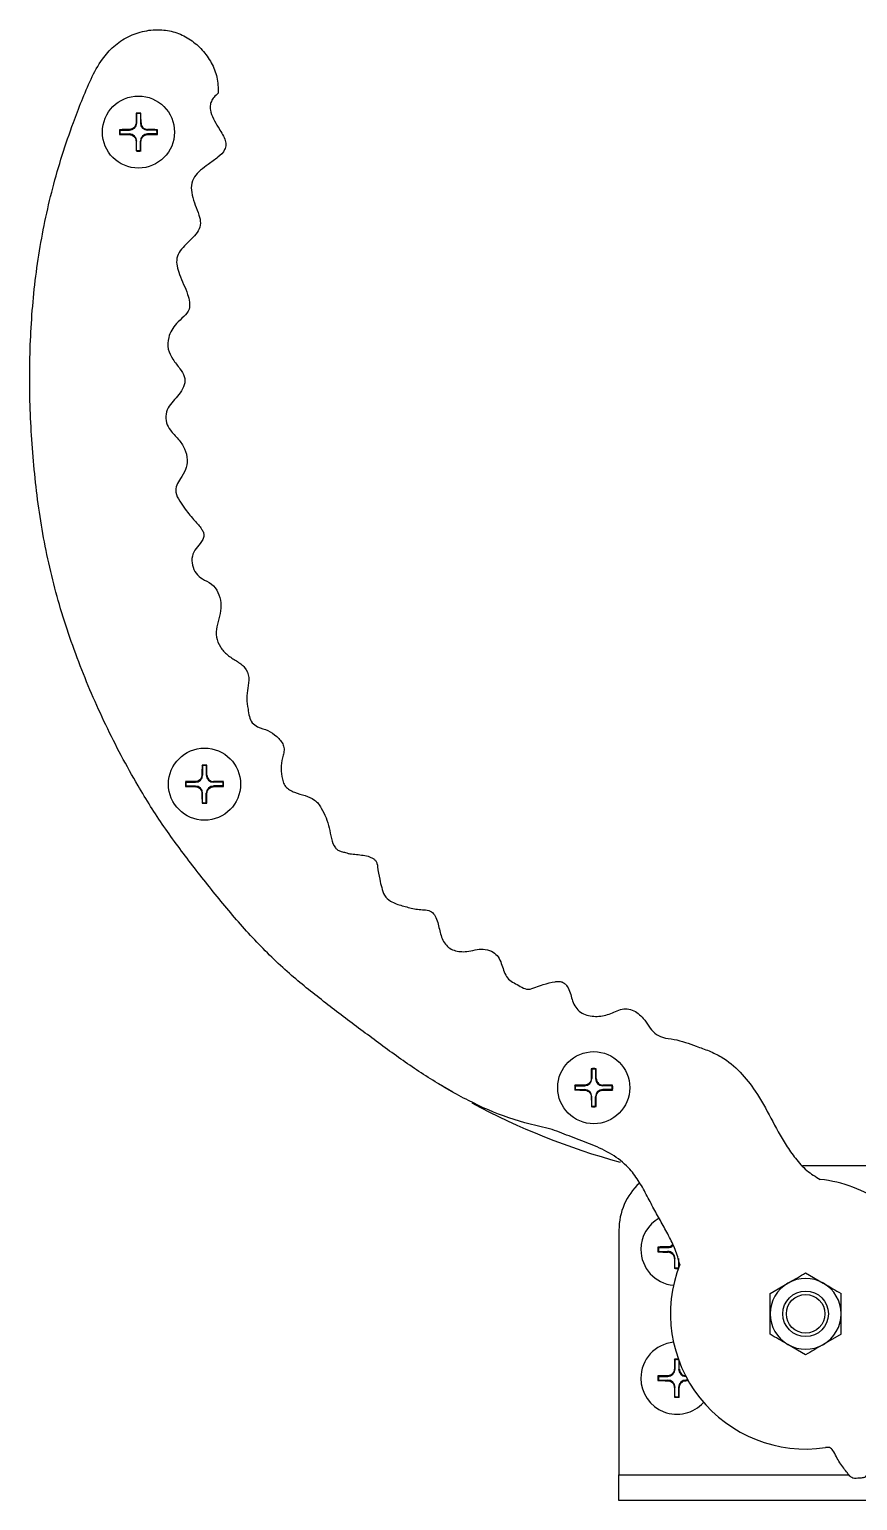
# Model space of a CAD drawing. Header units: millimetres. Extents: x 0 to 1189, y 0 to 841.
# Drawn here: x 602.5 to 666.8, y 590.1 to 704.3 of the extents above; entities that cross this region are included whole.
import ezdxf

# ---------------------------------------------------------------- set-up
doc = ezdxf.new("R2010")
doc.units = ezdxf.units.MM

msp = doc.modelspace()

# ---------------------------------------------------------------- linework, layer by layer
at = {"color": 7, "linetype": 'Continuous', "lineweight": 25}
for p, q in [((610.85, 697.07), (610.8, 697.07)), ((610.85, 697.79), (610.81, 697.83)), ((610.85, 697.79), (610.85, 697.07)), ((611.14, 697.79), (611.18, 697.83)), ((611.14, 697.79), (611.14, 697.07)), ((611.14, 697.07), (611.19, 697.07)), ((609.56, 696.5), (609.52, 696.55)), ((609.56, 696.22), (609.52, 696.17)), ((609.56, 696.5), (610.29, 696.51)), ((609.56, 696.22), (610.29, 696.22)), ((610.29, 696.51), (610.29, 696.56)), ((610.29, 696.22), (610.29, 696.17)), ((611.7, 696.51), (611.7, 696.56)), ((612.42, 696.5), (611.7, 696.51)), ((611.7, 696.22), (611.7, 696.17)), ((612.42, 696.22), (611.7, 696.22)), ((612.42, 696.5), (612.46, 696.55)), ((612.42, 696.22), (612.46, 696.17)), ((610.85, 695.65), (610.8, 695.65)), ((610.85, 694.93), (610.81, 694.89)), ((610.85, 694.93), (610.85, 695.65)), ((611.14, 695.65), (611.19, 695.65)), ((611.14, 694.93), (611.14, 695.65)), ((611.14, 694.93), (611.18, 694.89)), ((615.97, 647.15), (615.93, 647.19)), ((615.97, 647.15), (615.97, 646.43)), ((616.26, 647.15), (616.3, 647.19)), ((616.26, 647.15), (616.26, 646.43)), ((614.69, 645.86), (614.65, 645.91)), ((614.69, 645.58), (614.65, 645.53)), ((614.69, 645.86), (615.41, 645.87)), ((614.69, 645.58), (615.41, 645.58)), ((615.41, 645.87), (615.41, 645.92)), ((615.41, 645.58), (615.41, 645.53)), ((615.97, 646.43), (615.92, 646.43)), ((616.26, 646.43), (616.31, 646.43)), ((616.82, 645.87), (616.82, 645.92)), ((617.55, 645.86), (616.82, 645.87)), ((616.82, 645.58), (616.82, 645.53)), ((617.55, 645.58), (616.82, 645.58)), ((617.55, 645.86), (617.59, 645.91)), ((617.55, 645.58), (617.59, 645.53)), ((615.97, 645.01), (615.92, 645.01)), ((615.97, 644.29), (615.97, 645.01)), ((616.26, 645.01), (616.31, 645.01)), ((616.26, 644.29), (616.26, 645.01)), ((615.97, 644.29), (615.93, 644.25)), ((616.26, 644.29), (616.3, 644.25)), ((646.21, 623.58), (646.16, 623.62)), ((646.21, 622.86), (646.16, 622.86)), ((646.21, 623.58), (646.21, 622.86)), ((646.49, 623.58), (646.54, 623.62)), ((646.49, 623.58), (646.49, 622.86)), ((646.49, 622.86), (646.54, 622.86)), ((635.4, 621.8), (634.3, 622.44)), ((644.92, 622.3), (644.88, 622.34)), ((644.92, 622.01), (644.88, 621.97)), ((644.92, 622.3), (645.65, 622.3)), ((644.92, 622.01), (645.65, 622.01)), ((645.65, 622.3), (645.65, 622.35)), ((645.65, 622.01), (645.65, 621.96)), ((647.05, 622.3), (647.05, 622.35)), ((647.78, 622.3), (647.05, 622.3)), ((647.05, 622.01), (647.05, 621.96)), ((647.78, 622.01), (647.05, 622.01)), ((647.78, 622.3), (647.82, 622.34)), ((647.78, 622.01), (647.82, 621.97)), ((646.21, 621.45), (646.16, 621.45)), ((646.21, 620.72), (646.16, 620.68)), ((646.21, 620.72), (646.21, 621.45)), ((646.49, 621.45), (646.54, 621.45)), ((646.49, 620.72), (646.49, 621.45)), ((646.49, 620.72), (646.54, 620.68)), ((687.23, 616.09), (662.56, 616.09)), ((648.31, 611.09), (648.31, 592.09)), ((651.38, 609.73), (651.34, 609.77)), ((651.38, 609.44), (651.34, 609.4)), ((651.38, 609.73), (652.1, 609.73)), ((651.38, 609.44), (652.1, 609.44)), ((652.1, 609.73), (652.1, 609.78)), ((652.1, 609.44), (652.1, 609.39)), ((652.66, 608.88), (652.61, 608.88)), ((652.66, 608.16), (652.62, 608.12)), ((652.66, 608.16), (652.66, 608.88)), ((652.95, 608.2), (652.95, 608.88)), ((660.06, 606.17), (661.43, 606.97)), ((662.81, 607.76), (664.18, 606.97)), ((662.81, 601.41), (661.43, 602.2)), ((665.56, 603), (664.18, 602.2)), ((652.66, 601.02), (652.62, 601.06)), ((652.66, 601.02), (652.66, 600.29)), ((652.95, 600.97), (652.95, 600.29)), ((652.66, 600.29), (652.61, 600.29)), ((652.95, 600.29), (653, 600.29)), ((651.38, 599.73), (651.34, 599.77)), ((651.38, 599.44), (651.34, 599.4)), ((651.38, 599.73), (652.1, 599.73)), ((651.38, 599.44), (652.1, 599.44)), ((652.1, 599.73), (652.1, 599.78)), ((652.1, 599.44), (652.1, 599.39)), ((652.66, 598.88), (652.61, 598.88)), ((652.66, 598.16), (652.66, 598.88)), ((652.95, 598.88), (653, 598.88)), ((652.95, 598.16), (652.95, 598.88)), ((653.51, 599.44), (653.51, 599.39)), ((653.65, 599.44), (653.51, 599.44)), ((652.66, 598.16), (652.62, 598.12)), ((652.95, 598.16), (652.99, 598.12)), ((664.54, 594.22), (664.34, 594.2)), ((648.31, 590.09), (648.31, 592.09)), ((705.31, 590.09), (648.31, 590.09))]:
    msp.add_line(p, q, dxfattribs=at)
at = {"color": 8, "linetype": 'Continuous', "lineweight": 25}
msp.add_line((648.31, 592.09), (666.16, 592.09), dxfattribs=at)
at = {"color": 7, "linetype": 'Continuous', "lineweight": 25, "flags": 128}
msp.add_lwpolyline([(653.68, 599.39), (653.61, 599.39), (653.51, 599.39)], dxfattribs=at)
at = {"color": 7, "linetype": 'Continuous', "lineweight": 25}
for centre, radius in [((610.99, 696.36), 2.8), ((616.12, 645.72), 2.8), ((646.35, 622.15), 2.8), ((662.81, 604.59), 1.77), ((662.81, 604.59), 1.5)]:
    msp.add_circle(centre, radius, dxfattribs=at)
for centre, radius, start, end in [((610.29, 697.07), 0.563, 270.2329, 0), ((743.75, 696.41), 132.95, 179.3882, 179.7165), ((610.99, 696.36), 1.48, 82.7619, 97.2381), ((610.99, 696.36), 1.44, 84.3238, 95.6762), ((611.7, 697.07), 0.563, 180, 269.7671), ((478.3, 696.41), 132.89, 0.2835, 0.6119), ((610.99, 696.36), 1.48, 172.7594, 187.2406), ((611.49, 563.17), 133.39, 90.5149, 90.8443), ((611.48, 829.24), 133.08, 269.1559, 269.4861), ((610.99, 696.36), 1.44, 174.3147, 185.6853), ((610.29, 695.65), 0.563, 0, 89.7671), ((611.7, 695.65), 0.563, 90.2329, 180), ((610.5, 563.17), 133.39, 89.1557, 89.4851), ((610.5, 829.24), 133.08, 270.5139, 270.8441), ((610.99, 696.36), 1.44, 354.3147, 5.6853), ((610.99, 696.36), 1.48, 352.7594, 7.2406), ((743.75, 696.31), 132.95, 180.2835, 180.6118), ((610.99, 696.36), 1.48, 262.7619, 277.2381), ((610.99, 696.36), 1.44, 264.3238, 275.6762), ((478.3, 696.31), 132.88, 359.3881, 359.7165), ((748.81, 645.77), 132.89, 179.3881, 179.7165), ((616.12, 645.72), 1.48, 82.7619, 97.2381), ((616.12, 645.72), 1.44, 84.3238, 95.6762), ((483.42, 645.77), 132.89, 0.2835, 0.6119), ((616.12, 645.72), 1.48, 172.7594, 187.2406), ((616.6, 513.24), 132.69, 90.5134, 90.8446), ((616.6, 778.21), 132.69, 269.1554, 269.4866), ((616.12, 645.72), 1.44, 174.3147, 185.6853), ((615.41, 646.43), 0.563, 270.2329, 0), ((615.41, 645.01), 0.563, 0, 89.7671), ((616.82, 646.43), 0.563, 180, 269.7671), ((616.82, 645.01), 0.563, 90.2329, 180), ((615.63, 513.24), 132.69, 89.1554, 89.4866), ((615.63, 778.21), 132.69, 270.5134, 270.8446), ((616.12, 645.72), 1.44, 354.3147, 5.6853), ((616.12, 645.72), 1.48, 352.7594, 7.2406), ((748.81, 645.67), 132.89, 180.2835, 180.6119), ((483.42, 645.67), 132.89, 359.3881, 359.7165), ((616.12, 645.72), 1.48, 262.7619, 277.2381), ((616.12, 645.72), 1.44, 264.3238, 275.6762), ((645.64, 622.86), 0.563, 270.2329, 0), ((646.35, 622.15), 1.48, 82.7619, 97.2381), ((779.18, 622.2), 133.03, 179.3883, 179.7164), ((646.35, 622.15), 1.44, 84.3238, 95.6762), ((647.05, 622.86), 0.563, 180, 269.7671), ((513.52, 622.2), 133.03, 0.2836, 0.6117), ((646.35, 622.15), 1.48, 172.7594, 187.2406), ((646.84, 489.32), 133.03, 90.5139, 90.8442), ((646.84, 754.99), 133.03, 269.1558, 269.4861), ((646.35, 622.15), 1.44, 174.3147, 185.6853), ((645.64, 621.45), 0.563, 0, 89.7671), ((647.05, 621.45), 0.563, 90.2329, 180), ((645.86, 489.32), 133.03, 89.1558, 89.4861), ((645.86, 754.98), 133.03, 270.5139, 270.8442), ((646.35, 622.15), 1.44, 354.3147, 5.6853), ((646.35, 622.15), 1.48, 352.7594, 7.2406), ((663.27, 670.3), 55.95, 241.8542, 254.5988), ((779.19, 622.1), 133.03, 180.2836, 180.6117), ((646.35, 622.15), 1.48, 262.7619, 277.2381), ((646.35, 622.15), 1.44, 264.3238, 275.6762), ((513.51, 622.1), 133.03, 359.3883, 359.7164), ((653.31, 611.09), 5, 133.1101, 180), ((662.81, 604.59), 10.5, 55.2071, 83.7995), ((652.81, 609.59), 2.8, 119.6532, 180), ((652.81, 609.59), 2.8, 180, 264.5846), ((652.81, 609.59), 1.48, 172.7594, 187.2406), ((653.29, 476.81), 132.98, 90.5139, 90.8444), ((653.29, 742.36), 132.98, 269.1556, 269.4861), ((652.81, 609.59), 1.44, 174.3147, 185.6853), ((652.1, 610.29), 0.563, 270.2329, 317.8818), ((652.1, 608.88), 0.563, 0, 89.7671), ((662.81, 604.59), 10.5, 158.5858, 278.4245), ((785.57, 609.54), 132.95, 180.2834, 180.6116), ((652.81, 609.59), 1.48, 262.7619, 274.1961), ((652.81, 609.59), 1.44, 264.3238, 275.6762), ((524.34, 609.5), 128.66, 359.4793, 359.5703), ((662.81, 604.59), 2.75, 120, 180), ((662.81, 604.59), 2.75, 60, 120), ((662.81, 604.59), 2.75, 0, 60), ((662.81, 604.59), 2.75, 180, 240), ((662.81, 604.59), 2.75, 300, 0), ((652.81, 599.59), 2.8, 95.4154, 180), ((662.81, 604.59), 2.75, 240, 300), ((785.57, 599.64), 132.95, 179.3884, 179.7166), ((652.81, 599.59), 1.48, 85.8039, 97.2381), ((652.81, 599.59), 1.44, 84.3238, 95.6762), ((652.1, 600.29), 0.563, 270.2329, 0), ((653.51, 600.29), 0.563, 180, 268.4289), ((518.59, 599.63), 134.41, 0.2841, 0.5192), ((652.81, 599.59), 2.8, 180, 317.7147), ((652.81, 599.59), 1.48, 172.7594, 187.2406), ((653.29, 466.8), 132.99, 90.5139, 90.8443), ((653.29, 732.33), 132.94, 269.1556, 269.4862), ((652.81, 599.59), 1.44, 174.3147, 185.6853), ((652.1, 598.88), 0.563, 0, 89.7671), ((785.57, 599.54), 132.95, 180.2834, 180.6116), ((653.51, 598.88), 0.563, 90.2329, 180), ((520.44, 599.53), 132.55, 359.3879, 359.7171), ((652.81, 599.59), 1.48, 262.7619, 277.2381), ((652.81, 599.59), 1.44, 264.3238, 275.6762)]:
    msp.add_arc(centre, radius, start, end, dxfattribs=at)
for points, knots in [([(643.12, 618.91), (641.99, 619.17), (639.74, 619.7), (636.6, 621.1), (633.64, 622.8), (630.83, 624.73), (628.09, 626.78), (625.36, 628.84), (622.59, 631.04), (619.98, 633.59), (617.53, 636.44), (615.18, 639.39), (612.93, 642.4), (610.64, 646.03), (608.39, 650.29), (606.28, 655.2), (604.58, 660.28), (603.42, 665.5), (602.78, 670.81), (602.48, 676.15), (602.6, 681.5), (603.16, 686.81), (604.25, 692.04), (605.5, 696), (606.58, 698.79), (607.27, 700.47), (608.06, 701.93), (609.04, 703.06), (610.16, 703.81), (611.45, 704.26), (612.75, 704.36), (613.99, 704.11), (615.06, 703.56), (615.98, 702.76), (616.69, 701.77), (617.15, 700.62), (617.17, 699.8), (617.19, 699.39)], [0, 0, 0, 0, 0.030528, 0.060372, 0.090109, 0.11998, 0.149985, 0.179995, 0.209894, 0.242745, 0.275724, 0.308732, 0.341639, 0.37454, 0.421308, 0.468081, 0.514899, 0.561665, 0.608412, 0.655198, 0.702133, 0.748903, 0.795339, 0.842124, 0.85798, 0.873982, 0.889715, 0.901276, 0.912998, 0.924836, 0.936612, 0.947022, 0.957495, 0.968061, 0.978658, 0.989258, 1, 1, 1, 1]), ([(617.19, 699.39), (617.07, 699.29), (616.86, 699.1), (616.64, 698.76), (616.55, 698.41), (616.57, 697.94), (616.8, 697.37), (617.23, 696.65), (617.64, 696.02), (617.82, 695.4), (617.67, 694.86), (617.13, 694.36), (616.46, 693.89), (615.82, 693.42), (615.3, 692.91), (615.04, 692.21), (615.14, 691.44), (615.39, 690.68), (615.68, 689.98), (615.86, 689.3), (615.66, 688.65), (615.21, 688.15), (614.7, 687.67), (614.22, 687.18), (613.93, 686.58), (613.96, 685.93), (614.27, 684.99), (614.72, 684.1), (614.98, 683.18), (614.97, 682.53), (614.5, 681.99), (613.96, 681.55), (613.55, 680.99), (613.28, 680.33), (613.22, 679.5), (613.65, 678.68), (614.17, 678.05), (614.61, 677.41), (614.6, 676.7), (614.26, 676.1), (613.8, 675.6), (613.35, 675.1), (613.09, 674.47), (613.11, 673.78), (613.5, 673.12), (614.09, 672.54), (614.62, 671.8), (614.83, 670.94), (614.69, 670.11), (614.29, 669.51), (613.93, 668.97), (613.83, 668.31), (614.19, 667.69), (614.7, 666.96), (615.28, 666.24), (615.81, 665.69), (616.04, 665.29), (616.1, 665), (615.99, 664.69), (615.72, 664.33), (615.33, 663.91), (615.09, 663.25), (615.19, 662.55), (615.53, 661.93), (615.92, 661.69), (616.12, 661.57)], [0, 0, 0, 0, 0.010573, 0.019369, 0.027261, 0.034981, 0.051279, 0.068702, 0.093007, 0.10291, 0.112028, 0.129964, 0.151463, 0.168718, 0.184599, 0.200927, 0.218185, 0.236943, 0.255716, 0.270642, 0.284494, 0.300029, 0.316743, 0.332747, 0.346883, 0.360914, 0.376508, 0.415079, 0.429335, 0.441834, 0.457819, 0.475946, 0.490425, 0.504706, 0.525226, 0.545131, 0.566389, 0.582032, 0.596908, 0.612691, 0.628297, 0.643538, 0.6588, 0.674173, 0.689118, 0.710176, 0.730942, 0.751367, 0.76885, 0.787068, 0.800759, 0.813106, 0.830532, 0.847966, 0.87496, 0.893884, 0.900507, 0.906375, 0.913812, 0.922397, 0.937106, 0.953015, 0.968781, 0.984583, 1, 1, 1, 1]), ([(610.8, 697.07), (610.79, 697.01), (610.78, 696.9), (610.7, 696.74), (610.57, 696.63), (610.42, 696.57), (610.33, 696.56), (610.29, 696.56)], [0, 0, 0, 0, 0.214791, 0.429923, 0.642627, 0.854311, 1, 1, 1, 1]), ([(611.19, 697.07), (611.19, 697.01), (611.2, 696.9), (611.29, 696.74), (611.42, 696.63), (611.56, 696.57), (611.66, 696.56), (611.7, 696.56)], [0, 0, 0, 0, 0.214791, 0.429923, 0.642626, 0.854311, 1, 1, 1, 1]), ([(610.29, 696.17), (610.35, 696.16), (610.46, 696.15), (610.61, 696.06), (610.73, 695.93), (610.79, 695.79), (610.8, 695.69), (610.8, 695.65)], [0, 0, 0, 0, 0.214631, 0.429677, 0.642326, 0.854016, 1, 1, 1, 1]), ([(611.19, 695.65), (611.19, 695.71), (611.2, 695.82), (611.29, 695.98), (611.42, 696.09), (611.56, 696.16), (611.66, 696.16), (611.7, 696.17)], [0, 0, 0, 0, 0.214783, 0.429924, 0.642621, 0.85431, 1, 1, 1, 1]), ([(616.12, 661.57), (616.37, 661.44), (616.87, 661.19), (617.29, 660.42), (617.44, 659.59), (617.3, 658.75), (617.05, 657.97), (616.99, 657.13), (617.31, 656.35), (617.89, 655.73), (618.59, 655.3), (619.29, 654.83), (619.64, 654.01), (619.47, 653.19), (619.37, 652.37), (619.49, 651.63), (619.58, 650.99), (619.78, 650.46), (620.34, 650.1), (621.05, 649.93), (621.64, 649.52), (622.03, 649.12), (622.26, 648.78), (622.32, 648.36), (622.2, 647.82), (622.03, 647.14), (622.1, 646.44), (622.21, 645.9), (622.4, 645.53), (622.73, 645.26), (623.24, 645.02), (623.91, 644.85), (624.71, 644.55), (625.22, 643.87), (625.57, 643.12), (625.83, 642.32), (625.95, 641.52), (626.15, 640.89), (626.48, 640.59), (626.76, 640.46), (626.97, 640.43), (627.08, 640.42)], [0, 0, 0, 0, 0.031335, 0.062365, 0.094155, 0.125795, 0.157118, 0.187511, 0.218634, 0.249735, 0.281282, 0.312104, 0.343327, 0.374382, 0.404998, 0.436737, 0.458711, 0.478775, 0.498305, 0.530468, 0.561442, 0.577523, 0.593123, 0.607913, 0.62352, 0.655243, 0.686571, 0.702445, 0.717524, 0.7327, 0.748759, 0.781161, 0.811411, 0.842259, 0.874039, 0.904928, 0.936604, 0.966258, 0.976108, 0.987001, 1, 1, 1, 1]), ([(615.92, 646.43), (615.92, 646.37), (615.91, 646.26), (615.82, 646.11), (615.69, 645.99), (615.55, 645.93), (615.45, 645.92), (615.41, 645.92)], [0, 0, 0, 0, 0.214786, 0.429926, 0.642625, 0.854311, 1, 1, 1, 1]), ([(615.41, 645.53), (615.47, 645.52), (615.58, 645.51), (615.74, 645.42), (615.85, 645.29), (615.91, 645.15), (615.92, 645.05), (615.92, 645.01)], [0, 0, 0, 0, 0.21463, 0.429678, 0.642318, 0.854012, 1, 1, 1, 1]), ([(616.31, 646.43), (616.31, 646.37), (616.33, 646.26), (616.41, 646.11), (616.54, 645.99), (616.69, 645.93), (616.78, 645.92), (616.82, 645.92)], [0, 0, 0, 0, 0.214786, 0.429926, 0.642625, 0.854311, 1, 1, 1, 1]), ([(616.31, 645.01), (616.31, 645.07), (616.33, 645.18), (616.41, 645.34), (616.54, 645.45), (616.69, 645.52), (616.78, 645.52), (616.82, 645.53)], [0, 0, 0, 0, 0.214786, 0.429926, 0.642625, 0.854311, 1, 1, 1, 1]), ([(627.08, 640.42), (627.14, 640.39), (627.29, 640.33), (627.62, 640.3), (628.06, 640.25), (628.57, 640.19), (628.98, 640.08), (629.26, 639.93), (629.43, 639.77), (629.53, 639.55), (629.59, 639.06), (629.69, 638.44), (629.88, 637.7), (630.05, 637.06), (630.64, 636.52), (631.48, 636.28), (632.26, 636.06), (632.92, 635.97), (633.4, 635.96), (633.87, 635.78), (634.22, 635.18), (634.36, 634.36), (634.62, 633.52), (635.06, 633.02), (635.65, 632.72), (636.39, 632.68), (637.12, 632.85), (637.78, 632.97), (638.2, 632.82), (638.41, 632.74)], [0, 0, 0, 0, 0.012264, 0.0296, 0.063689, 0.096613, 0.127506, 0.143144, 0.157517, 0.171802, 0.187218, 0.250271, 0.292016, 0.333202, 0.374467, 0.436421, 0.497892, 0.529877, 0.562186, 0.590555, 0.619533, 0.687717, 0.752059, 0.781628, 0.812372, 0.875471, 0.916877, 0.957378, 1, 1, 1, 1]), ([(638.41, 632.74), (638.57, 632.64), (638.89, 632.45), (639.14, 631.93), (639.3, 631.41), (639.48, 630.89), (639.81, 630.46), (640.3, 630.23), (640.74, 629.94), (641.29, 629.72), (641.85, 629.97), (642.53, 630.2), (643.12, 630.35), (643.61, 630.42), (643.88, 630.38), (644.11, 630.23), (644.35, 629.96), (644.54, 629.53), (644.66, 629.01), (644.85, 628.5), (645.2, 628.08), (645.68, 627.8), (646.39, 627.65), (647.32, 627.71), (648.11, 628.13), (648.82, 628.33), (649.36, 628.2), (649.82, 627.92), (650.25, 627.49), (650.62, 626.94), (651.04, 626.35), (651.76, 625.99), (652.59, 625.93), (653.47, 625.68), (654.36, 625.35), (655.31, 625.02), (656.52, 624.44), (657.78, 623.4), (659.04, 621.75), (660.12, 619.79), (661.06, 617.99), (662.01, 616.65), (662.85, 615.68), (663.58, 615.24), (663.94, 615.02)], [0, 0, 0, 0, 0.016048, 0.031841, 0.048226, 0.064063, 0.078761, 0.094244, 0.110498, 0.125367, 0.143044, 0.160706, 0.188192, 0.196127, 0.20367, 0.211386, 0.219505, 0.235466, 0.251039, 0.266407, 0.282107, 0.297749, 0.313447, 0.344612, 0.376259, 0.391526, 0.407121, 0.422781, 0.43842, 0.459888, 0.480544, 0.5002, 0.526832, 0.55312, 0.579106, 0.609859, 0.640523, 0.695283, 0.750087, 0.820174, 0.889734, 0.926421, 0.963785, 1, 1, 1, 1]), ([(646.16, 622.86), (646.15, 622.8), (646.14, 622.69), (646.05, 622.54), (645.92, 622.42), (645.78, 622.36), (645.68, 622.35), (645.65, 622.35)], [0, 0, 0, 0, 0.214784, 0.429925, 0.642623, 0.854311, 1, 1, 1, 1]), ([(646.54, 622.86), (646.55, 622.8), (646.56, 622.69), (646.65, 622.54), (646.78, 622.42), (646.92, 622.36), (647.01, 622.35), (647.05, 622.35)], [0, 0, 0, 0, 0.2147844, 0.4299247, 0.6426227, 0.8543106, 1, 1, 1, 1]), ([(645.65, 621.96), (645.7, 621.95), (645.82, 621.94), (645.97, 621.85), (646.09, 621.72), (646.15, 621.58), (646.15, 621.48), (646.16, 621.45)], [0, 0, 0, 0, 0.21463, 0.429678, 0.642318, 0.854014, 1, 1, 1, 1]), ([(646.54, 621.45), (646.55, 621.5), (646.56, 621.62), (646.65, 621.77), (646.78, 621.89), (646.92, 621.95), (647.01, 621.95), (647.05, 621.96)], [0, 0, 0, 0, 0.2147863, 0.4299263, 0.6426239, 0.8543106, 1, 1, 1, 1]), ([(653.03, 608.42), (652.93, 608.81), (652.72, 609.59), (652.17, 610.66), (651.6, 611.7), (651, 612.76), (650.44, 613.86), (649.83, 614.96), (649, 616.08), (647.76, 617.02), (646.23, 617.74), (644.65, 618.31), (643.62, 618.71), (643.12, 618.91)], [0, 0, 0, 0, 0.079037, 0.1581545, 0.2359415, 0.3139516, 0.396936, 0.4796667, 0.5607824, 0.6695887, 0.7820142, 0.8944815, 1, 1, 1, 1]), ([(652.49, 609.97), (652.45, 609.93), (652.38, 609.85), (652.24, 609.79), (652.14, 609.78), (652.1, 609.78)], [0, 0, 0, 0, 0.355589, 0.737292, 1, 1, 1, 1]), ([(652.1, 609.39), (652.16, 609.38), (652.27, 609.37), (652.43, 609.28), (652.54, 609.15), (652.6, 609.01), (652.61, 608.92), (652.61, 608.88)], [0, 0, 0, 0, 0.214633, 0.429679, 0.642319, 0.854015, 1, 1, 1, 1]), ([(661.43, 606.97), (661.46, 606.99), (661.93, 607.25), (662.38, 607.52), (662.81, 607.76)], [0, 0, 0, 0, 0.07015, 1, 1, 1, 1]), ([(664.18, 606.97), (664.21, 606.95), (664.68, 606.68), (665.13, 606.42), (665.56, 606.17)], [0, 0, 0, 0, 0.070152, 1, 1, 1, 1]), ([(660.06, 604.59), (660.06, 604.73), (660.06, 605.27), (660.06, 605.79), (660.06, 606.17)], [0, 0, 0, 0, 0.268634, 1, 1, 1, 1]), ([(665.56, 604.59), (665.56, 604.73), (665.56, 605.27), (665.56, 605.79), (665.56, 606.17)], [0, 0, 0, 0, 0.268634, 1, 1, 1, 1]), ([(660.06, 603), (660.06, 603.13), (660.06, 603.65), (660.06, 604.19), (660.06, 604.59)], [0, 0, 0, 0, 0.2575513, 1, 1, 1, 1]), ([(665.56, 603), (665.56, 603.13), (665.56, 603.65), (665.56, 604.19), (665.56, 604.59)], [0, 0, 0, 0, 0.2575513, 1, 1, 1, 1]), ([(661.43, 602.2), (661.4, 602.22), (660.93, 602.49), (660.48, 602.75), (660.06, 603)], [0, 0, 0, 0, 0.07015, 1, 1, 1, 1]), ([(664.18, 602.2), (664.15, 602.19), (663.68, 601.92), (663.23, 601.65), (662.81, 601.41)], [0, 0, 0, 0, 0.07015, 1, 1, 1, 1]), ([(652.61, 600.29), (652.61, 600.24), (652.6, 600.12), (652.51, 599.97), (652.38, 599.85), (652.24, 599.79), (652.14, 599.78), (652.1, 599.78)], [0, 0, 0, 0, 0.214786, 0.429924, 0.642626, 0.854309, 1, 1, 1, 1]), ([(653, 600.29), (653, 600.24), (653.02, 600.12), (653.1, 599.97), (653.23, 599.85), (653.37, 599.79), (653.47, 599.78), (653.51, 599.78)], [0, 0, 0, 0, 0.214786, 0.429927, 0.642626, 0.854313, 1, 1, 1, 1]), ([(652.1, 599.39), (652.16, 599.38), (652.27, 599.37), (652.43, 599.28), (652.54, 599.15), (652.6, 599.01), (652.61, 598.92), (652.61, 598.88)], [0, 0, 0, 0, 0.2146327, 0.4296789, 0.6423181, 0.8540145, 1, 1, 1, 1]), ([(653, 598.88), (653, 598.93), (653.02, 599.05), (653.1, 599.2), (653.23, 599.32), (653.37, 599.38), (653.47, 599.39), (653.51, 599.39)], [0, 0, 0, 0, 0.214787, 0.429927, 0.642626, 0.854313, 1, 1, 1, 1]), ([(667.64, 593.36), (667.64, 593.09), (667.64, 592.71), (667.6, 592.24), (667.51, 591.94), (667.25, 591.83), (666.91, 591.84), (666.53, 591.76), (666.22, 591.99), (666.02, 592.27), (665.65, 592.75), (665.25, 593.33), (665.02, 593.88), (664.82, 594.11), (664.69, 594.21), (664.59, 594.22), (664.54, 594.22)], [0, 0, 0, 0, 0.14274, 0.204182, 0.255927, 0.296586, 0.345242, 0.438433, 0.488149, 0.543141, 0.626097, 0.812861, 0.916664, 0.946647, 0.97356, 1, 1, 1, 1])]:
    msp.add_open_spline(points, degree=3, knots=knots, dxfattribs=at)

doc.saveas('drawing.dxf')
